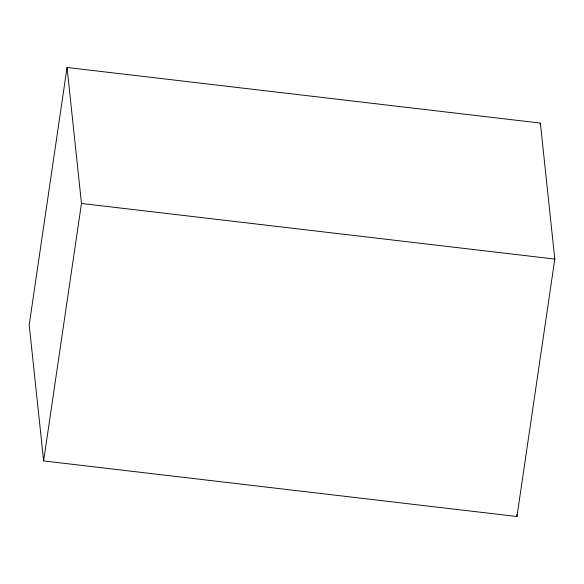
<?xml version="1.0" encoding="UTF-8"?>
<svg xmlns="http://www.w3.org/2000/svg" width="584" height="584" viewBox="0 0 584 584"><rect width="100%" height="100%" fill="white"/><g stroke="black" fill="none" stroke-linecap="round" stroke-linejoin="round"><path stroke-width="0.88" d="M67.05 67.474L29.2 324.93L43.625 460.922L516.949 516.526L554.8 259.07L540.375 123.078L67.05 67.474L81.475 203.466L43.625 460.922M540.112 124.881L540.375 123.078M81.475 203.466L554.8 259.07M516.752 514.716L516.949 516.526"/></g></svg>
